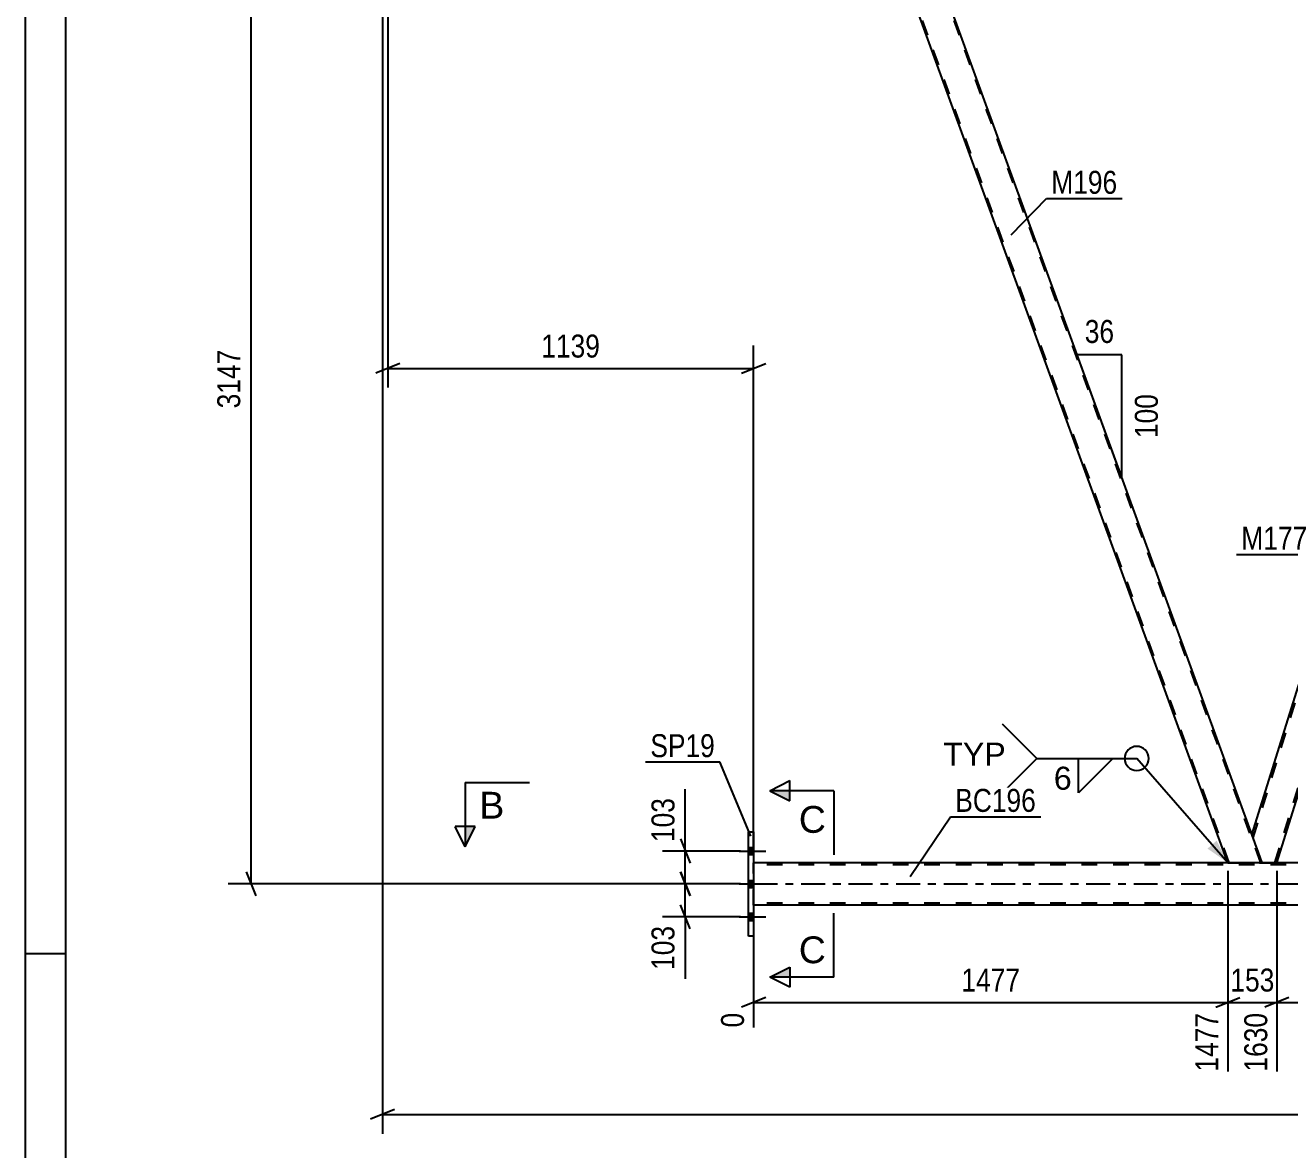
# Model space of a CAD drawing. Header units: millimetres. Extents: x -45 to 796, y -433 to 161.
# Drawn here: x -45.1 to 112.4, y -159 to -18.8 of the extents above; entities that cross this region are included whole.
import ezdxf

# ---------------------------------------------------------------- set-up
doc = ezdxf.new("R2010")
doc.units = ezdxf.units.MM
doc.linetypes.add('DXK_LINE_DOT2', pattern=[3.9198, 1.9599, -1.9599])
doc.linetypes.add('DXK_LINE_DOT3', pattern=[5.9187, 2.979, -0.9799, 0.9799, -0.9799])
doc.styles.add('Arial', font='arial.ttf', dxfattribs={"height": 0.2})
doc.styles.add('Arial Narrow', font='ARIALN.TTF', dxfattribs={"height": 0.2})

# ---------------------------------------------------------------- blocks, each defined once
blk = doc.blocks.new('Unknown-814760973-1133')
at = {"color": 5, "linetype": 'Continuous'}
for p, q in [((-45.15, 161.43), (-45.15, -432.57)), ((-40.15, 156.43), (-40.15, -427.57)), ((-40.15, -134.57), (-45.15, -134.57))]:
    blk.add_line(p, q, dxfattribs=at)
blk = doc.blocks.new('Bolt-814760973-4103 - 3734')
at = {"linetype": 'Continuous'}
for points in [[(45.58, -122.2), (45.58, -121.32), (44.94, -121.32), (44.94, -122.2)], [(45.58, -122.2), (45.58, -121.32), (44.94, -121.32), (44.94, -122.2)], [(45.58, -122.2), (45.58, -121.32), (44.94, -121.32), (44.94, -122.2)], [(45.58, -126.3), (45.58, -125.42), (44.94, -125.42), (44.94, -126.3)], [(45.58, -126.3), (45.58, -125.42), (44.94, -125.42), (44.94, -126.3)], [(45.58, -130.4), (45.58, -129.52), (44.94, -129.52), (44.94, -130.4)], [(45.58, -130.4), (45.58, -129.52), (44.94, -129.52), (44.94, -130.4)], [(45.58, -130.4), (45.58, -129.52), (44.94, -129.52), (44.94, -130.4)]]:
    blk.add_hatch(color=1, dxfattribs=at).paths.add_polyline_path(points)
at = {"color": 1, "linetype": 'Continuous'}
for p, q in [((43.78, -121.76), (47.1, -121.76)), ((43.78, -121.76), (47.1, -121.76)), ((43.78, -121.76), (47.1, -121.76)), ((44.94, -121.32), (45.58, -121.32)), ((44.94, -121.32), (45.58, -121.32)), ((44.94, -121.32), (45.58, -121.32)), ((44.94, -122.2), (45.58, -122.2)), ((44.94, -122.2), (45.58, -122.2)), ((44.94, -122.2), (45.58, -122.2)), ((43.78, -125.86), (47.1, -125.86)), ((43.78, -125.86), (47.1, -125.86)), ((44.94, -125.42), (45.58, -125.42)), ((44.94, -125.42), (45.58, -125.42)), ((44.94, -126.3), (45.58, -126.3)), ((44.94, -126.3), (45.58, -126.3)), ((43.78, -129.96), (47.1, -129.96)), ((43.78, -129.96), (47.1, -129.96)), ((43.78, -129.96), (47.1, -129.96)), ((44.94, -129.52), (45.58, -129.52)), ((44.94, -129.52), (45.58, -129.52)), ((44.94, -129.52), (45.58, -129.52)), ((44.94, -130.4), (45.58, -130.4)), ((44.94, -130.4), (45.58, -130.4)), ((44.94, -130.4), (45.58, -130.4))]:
    blk.add_line(p, q, dxfattribs=at)
blk = doc.blocks.new('Part-814760973-4062 - 3734')
at = {"color": 2, "linetype": 'Continuous'}
for p, q in [((185.34, -123.22), (45.58, -123.22)), ((185.34, -128.5), (45.58, -128.5))]:
    blk.add_line(p, q, dxfattribs=at)
at = {"color": 7, "linetype": 'DXK_LINE_DOT2'}
for p, q in [((45.58, -128.5), (45.58, -123.22)), ((727.32, -123.46), (45.58, -123.46)), ((727.32, -128.26), (45.58, -128.26))]:
    blk.add_line(p, q, dxfattribs=at)
at = {"color": 7, "linetype": 'DXK_LINE_DOT3'}
blk.add_line((45.58, -125.86), (727.32, -125.86), dxfattribs=at)
blk = doc.blocks.new('Part-814760973-4077 - 3734')
at = {"color": 2, "linetype": 'Continuous'}
for p, q in [((44.94, -132.36), (44.94, -119.36)), ((44.94, -119.36), (45.58, -119.36)), ((45.58, -119.36), (45.58, -132.36)), ((45.58, -132.36), (44.94, -132.36))]:
    blk.add_line(p, q, dxfattribs=at)
blk = doc.blocks.new('Part-814760973-4119 - 3734')
at = {"color": 2, "linetype": 'Continuous'}
for p, q in [((107.65, -119.75), (144.36, -2)), ((145.67, -2), (144.36, -2)), ((147.2, -6.2), (145.67, -2)), ((110.76, -123.22), (147.22, -6.25)), ((108.92, -123.22), (107.67, -119.8))]:
    blk.add_line(p, q, dxfattribs=at)
at = {"color": 7, "linetype": 'DXK_LINE_DOT2'}
for p, q in [((107.79, -120.12), (144.61, -2)), ((110.51, -123.22), (147.09, -5.88)), ((147.22, -6.25), (147.2, -6.2)), ((147.22, -6.25), (147.2, -6.2)), ((107.67, -119.8), (107.65, -119.75)), ((108.92, -123.22), (110.76, -123.22))]:
    blk.add_line(p, q, dxfattribs=at)
blk = doc.blocks.new('Part-814760973-4183 - 3734')
at = {"color": 2, "linetype": 'Continuous'}
for p, q in [((104.66, -123.22), (60.54, -2)), ((60.54, -2), (64.8, -2)), ((107.67, -119.8), (64.8, -2))]:
    blk.add_line(p, q, dxfattribs=at)
at = {"color": 7, "linetype": 'DXK_LINE_DOT2'}
for p, q in [((104.83, -123.22), (60.71, -2)), ((108.75, -123.22), (64.63, -2)), ((108.92, -123.22), (107.67, -119.8)), ((104.66, -123.22), (108.92, -123.22))]:
    blk.add_line(p, q, dxfattribs=at)
blk = doc.blocks.new('StraightDimension-814760973-14800 - 3734')
at = {"color": 7, "linetype": 'Continuous'}
for p, q in [((104.66, -124.22), (104.66, -149.24)), ((110.76, -124.22), (110.76, -149.24)), ((103.16, -141.22), (106.16, -140.02)), ((112.26, -140.02), (109.26, -141.22)), ((104.66, -140.62), (110.76, -140.62))]:
    blk.add_line(p, q, dxfattribs=at)
at = {"color": 0}
blk.add_wipeout([(111.05, -139.87), (111.05, -135.67), (104.37, -135.67), (104.37, -139.87)], dxfattribs=at)
at = {"color": 0, "linetype": 'Continuous'}
blk.add_wipeout([(110.16, -141.32), (105.96, -141.32), (105.96, -149.84), (110.16, -149.84)], dxfattribs=at)
at = {"color": 3, "style": 'Arial Narrow'}
blk.add_text('153', height=2.863, dxfattribs=at).set_placement((104.97, -139.27))
at = {"color": 3, "linetype": 'Continuous', "style": 'Arial Narrow'}
blk.add_text('1630', height=2.863, rotation=90.0002, dxfattribs=at).set_placement((109.56, -149.24))
blk = doc.blocks.new('StraightDimension-814760973-14801 - 3734')
at = {"color": 7, "linetype": 'Continuous'}
for p, q in [((104.66, -124.22), (104.66, -149.24)), ((45.58, -129.5), (45.58, -143.75)), ((47.08, -140.02), (44.08, -141.22)), ((103.16, -141.22), (106.16, -140.02)), ((45.58, -140.62), (104.66, -140.62))]:
    blk.add_line(p, q, dxfattribs=at)
at = {"color": 0}
blk.add_wipeout([(79.37, -139.87), (79.37, -135.67), (70.86, -135.67), (70.86, -139.87)], dxfattribs=at)
at = {"color": 0, "linetype": 'Continuous'}
for points in [[(44.98, -141.32), (40.78, -141.32), (40.78, -144.35), (44.98, -144.35)], [(104.06, -141.32), (99.86, -141.32), (99.86, -149.84), (104.06, -149.84)]]:
    blk.add_wipeout(points, dxfattribs=at)
at = {"color": 3, "style": 'Arial Narrow'}
blk.add_text('1477', height=2.863, dxfattribs=at).set_placement((71.46, -139.27))
at = {"color": 3, "linetype": 'Continuous', "style": 'Arial Narrow'}
for s, height, p in [('0', 2.86, (44.38, -143.75)), ('1477', 2.863, (103.46, -149.24))]:
    blk.add_text(s, height=height, rotation=90.0002, dxfattribs=at).set_placement(p)
blk = doc.blocks.new('StraightDimension-814760973-5872 - 3734')
at = {"color": 7, "linetype": 'Continuous'}
for p, q in [((0, -3), (0, -64.01)), ((45.58, -122.22), (45.58, -58.76)), ((1.5, -61.01), (-1.5, -62.21)), ((44.08, -62.21), (47.08, -61.01)), ((0, -61.61), (45.58, -61.61))]:
    blk.add_line(p, q, dxfattribs=at)
at = {"color": 0}
blk.add_wipeout([(27.04, -60.86), (27.04, -56.66), (18.53, -56.66), (18.53, -60.86)], dxfattribs=at)
at = {"color": 3, "style": 'Arial Narrow'}
blk.add_text('1139', height=2.863, dxfattribs=at).set_placement((19.13, -60.26))
blk = doc.blocks.new('StraightDimension-814760973-4985 - 3734')
at = {"color": 7, "linetype": 'Continuous'}
for p, q in [((-16.42, -1.5), (-17.62, 1.5)), ((-1.64, 0), (-19.87, 0)), ((-17.02, -125.86), (-17.02, 0)), ((-17.62, -124.36), (-16.42, -127.36)), ((43.94, -125.86), (-19.87, -125.86))]:
    blk.add_line(p, q, dxfattribs=at)
at = {"color": 0}
blk.add_wipeout([(-17.77, -58.67), (-21.97, -58.67), (-21.97, -67.19), (-17.77, -67.19)], dxfattribs=at)
at = {"color": 3, "style": 'Arial Narrow'}
blk.add_text('3147', height=2.863, rotation=90.0002, dxfattribs=at).set_placement((-18.37, -66.59))
blk = doc.blocks.new('StraightDimension-814760973-5298 - 3734')
at = {"color": 7, "linetype": 'Continuous'}
for p, q in [((-0.64, -7.5), (-0.64, -156.99)), ((0.86, -153.99), (-2.14, -155.19)), ((-0.64, -154.59), (738.18, -154.59))]:
    blk.add_line(p, q, dxfattribs=at)
blk = doc.blocks.new('StraightDimension-814760973-5683 - 3734')
at = {"color": 7, "linetype": 'Continuous'}
for p, q in [((36.47, -120.26), (37.67, -123.26)), ((43.94, -121.76), (34.22, -121.76)), ((37.07, -125.86), (37.07, -121.76)), ((37.67, -127.36), (36.47, -124.36)), ((43.94, -125.86), (34.22, -125.86))]:
    blk.add_line(p, q, dxfattribs=at)
at = {"color": 0}
blk.add_wipeout([(36.32, -114.55), (32.12, -114.55), (32.12, -121.24), (36.32, -121.24)], dxfattribs=at)
at = {"color": 7, "linetype": 'Continuous'}
blk.add_line((37.07, -121.76), (37.07, -114.03), dxfattribs=at)
blk.add_line((37.07, -121.76), (37.07, -114.03), dxfattribs=at)
at = {"color": 3, "style": 'Arial Narrow'}
blk.add_text('103', height=2.863, rotation=90.0002, dxfattribs=at).set_placement((35.72, -120.64))
blk = doc.blocks.new('StraightDimension-814760973-5691 - 3734')
at = {"color": 7, "linetype": 'Continuous'}
for p, q in [((36.47, -124.36), (37.67, -127.36)), ((43.94, -125.86), (34.22, -125.86)), ((37.07, -129.96), (37.07, -125.86)), ((37.67, -131.46), (36.47, -128.46)), ((43.94, -129.96), (34.22, -129.96))]:
    blk.add_line(p, q, dxfattribs=at)
at = {"color": 0}
blk.add_wipeout([(36.32, -130.49), (32.12, -130.49), (32.12, -137.17), (36.32, -137.17)], dxfattribs=at)
at = {"color": 7, "linetype": 'Continuous'}
blk.add_line((37.07, -129.96), (37.07, -137.69), dxfattribs=at)
blk.add_line((37.07, -129.96), (37.07, -137.69), dxfattribs=at)
at = {"color": 3, "style": 'Arial Narrow'}
blk.add_text('103', height=2.863, rotation=90.0002, dxfattribs=at).set_placement((35.72, -136.57))
blk = doc.blocks.new('StraightDimension-814760973-14799 - 3734')
at = {"color": 7, "linetype": 'Continuous'}
for p, q in [((110.76, -124.22), (110.76, -149.24)), ((189.79, -124.22), (189.79, -149.24)), ((112.26, -140.02), (109.26, -141.22)), ((188.29, -141.22), (191.29, -140.02)), ((110.76, -140.62), (189.79, -140.62))]:
    blk.add_line(p, q, dxfattribs=at)
at = {"color": 0}
blk.add_wipeout([(154.53, -139.87), (154.53, -135.67), (146.02, -135.67), (146.02, -139.87)], dxfattribs=at)
at = {"color": 0, "linetype": 'Continuous'}
blk.add_wipeout([(189.19, -141.32), (184.99, -141.32), (184.99, -149.84), (189.19, -149.84)], dxfattribs=at)
at = {"color": 3, "style": 'Arial Narrow'}
blk.add_text('1976', height=2.863, dxfattribs=at).set_placement((146.62, -139.27))
at = {"color": 3, "linetype": 'Continuous', "style": 'Arial Narrow'}
blk.add_text('3605', height=2.863, rotation=90.0002, dxfattribs=at).set_placement((188.59, -149.24))
blk = doc.blocks.new('AngleDimension-814760973-15078 - 3734')
at = {"color": 7, "linetype": 'Continuous'}
for p, q in [((88.9, -68.24), (85.88, -59.94)), ((91.43, -59.94), (85.88, -59.94)), ((91.43, -75.16), (85.88, -59.94)), ((91.43, -75.16), (91.43, -59.94))]:
    blk.add_line(p, q, dxfattribs=at)
at = {"color": 0}
for points in [[(91.08, -59.04), (91.08, -54.84), (86.23, -54.84), (86.23, -59.04)], [(96.53, -64.21), (92.33, -64.21), (92.33, -70.89), (96.53, -70.89)]]:
    blk.add_wipeout(points, dxfattribs=at)
at = {"color": 3, "style": 'Arial Narrow'}
blk.add_text('36', height=2.863, dxfattribs=at).set_placement((86.83, -58.44))
blk.add_text('100', height=2.863, rotation=90.0002, dxfattribs=at).set_placement((95.93, -70.29))
blk = doc.blocks.new('WeldMark-814760973-5935 - 3734')
at = {"linetype": 'Continuous'}
blk.add_hatch(color=30, dxfattribs=at).paths.add_polyline_path([(103.25, -120.47), (104.66, -123.22), (102.12, -121.46)])
at = {"color": 3, "linetype": 'Continuous'}
for q in [(76.59, -105.93), (76.59, -114.51)]:
    blk.add_line((80.87, -110.22), q, dxfattribs=at)
at = {"color": 30, "linetype": 'Continuous'}
blk.add_line((104.66, -123.22), (93.3, -110.22), dxfattribs=at)
at = {"color": 3, "linetype": 'Continuous'}
for start, end in [(90, 270), (270, 90)]:
    blk.add_arc((93.3, -110.22), 1.5, start, end, dxfattribs=at)
at = {"color": 0}
blk.add_wipeout([(85.4, -114.32), (85.4, -110.92), (82.77, -110.92), (82.77, -114.32)], dxfattribs=at)
at = {"color": 30, "linetype": 'Continuous'}
blk.add_line((80.87, -110.22), (93.3, -110.22), dxfattribs=at)
at = {"color": 3, "linetype": 'Continuous'}
for p, q in [((86.05, -110.22), (90.34, -110.22)), ((90.34, -110.22), (86.05, -114.51)), ((86.05, -114.51), (86.05, -110.22))]:
    blk.add_line(p, q, dxfattribs=at)
at = {"color": 3, "style": 'Arial'}
blk.add_text('6', height=2.87, dxfattribs=at).set_placement((82.97, -114.12))
at = {"color": 0, "linetype": 'Continuous'}
blk.add_wipeout([(76.97, -111.12), (76.97, -108.12), (69.2, -108.12), (69.2, -111.12)], dxfattribs=at)
blk.add_wipeout([(76.97, -111.12), (76.97, -108.12), (69.2, -108.12), (69.2, -111.12)], dxfattribs=at)
at = {"color": 3, "linetype": 'Continuous', "style": 'Arial'}
blk.add_text('TYP', height=2.865, dxfattribs=at).set_placement((69.2, -111.12))
blk = doc.blocks.new('Mark-814760973-4058 - 3734')
at = {"color": 0}
blk.add_wipeout([(80.75, -116.88), (80.75, -113.88), (70.7, -113.88), (70.7, -116.88)], dxfattribs=at)
blk.add_wipeout([(80.75, -116.88), (80.75, -113.88), (70.7, -113.88), (70.7, -116.88)], dxfattribs=at)
at = {"color": 30, "linetype": 'Continuous'}
for p, q in [((65.1, -124.94), (70.1, -117.48)), ((70.1, -117.48), (81.35, -117.48))]:
    blk.add_line(p, q, dxfattribs=at)
at = {"color": 3, "style": 'Arial Narrow'}
blk.add_text('BC196', height=2.863, dxfattribs=at).set_placement((70.7, -116.88))
blk = doc.blocks.new('Mark-814760973-4073 - 3734')
at = {"color": 0}
blk.add_wipeout([(40.76, -110.06), (40.76, -107.06), (32.72, -107.06), (32.72, -110.06)], dxfattribs=at)
blk.add_wipeout([(40.76, -110.06), (40.76, -107.06), (32.72, -107.06), (32.72, -110.06)], dxfattribs=at)
at = {"color": 30, "linetype": 'Continuous'}
for p in [(32.12, -110.66), (45.25, -119.89)]:
    blk.add_line(p, (41.36, -110.66), dxfattribs=at)
at = {"color": 3, "style": 'Arial Narrow'}
blk.add_text('SP19', height=2.863, dxfattribs=at).set_placement((32.72, -110.06))
blk = doc.blocks.new('Mark-814760973-4115 - 3734')
at = {"color": 0}
blk.add_wipeout([(114.55, -84.21), (114.55, -81.21), (106.33, -81.21), (106.33, -84.21)], dxfattribs=at)
blk.add_wipeout([(114.55, -84.21), (114.55, -81.21), (106.33, -81.21), (106.33, -84.21)], dxfattribs=at)
at = {"color": 30, "linetype": 'Continuous'}
for p in [(105.73, -84.81), (118.45, -89)]:
    blk.add_line(p, (115.15, -84.81), dxfattribs=at)
at = {"color": 3, "style": 'Arial Narrow'}
blk.add_text('M177', height=2.863, dxfattribs=at).set_placement((106.33, -84.21))
blk = doc.blocks.new('Mark-814760973-4179 - 3734')
at = {"color": 0}
blk.add_wipeout([(90.88, -39.85), (90.88, -36.85), (82.66, -36.85), (82.66, -39.85)], dxfattribs=at)
blk.add_wipeout([(90.88, -39.85), (90.88, -36.85), (82.66, -36.85), (82.66, -39.85)], dxfattribs=at)
at = {"color": 30, "linetype": 'Continuous'}
for p, q in [((77.64, -44.98), (82.06, -40.45)), ((82.06, -40.45), (91.48, -40.45))]:
    blk.add_line(p, q, dxfattribs=at)
at = {"color": 3, "style": 'Arial Narrow'}
blk.add_text('M196', height=2.863, dxfattribs=at).set_placement((82.66, -39.85))
blk = doc.blocks.new('SectionMark-814760973-5913 - 3734')
at = {"linetype": 'Continuous'}
blk.add_hatch(color=6, dxfattribs=at).paths.add_polyline_path([(9.66, -118.72), (10.91, -118.72), (9.66, -121.22)])
at = {"color": 6, "linetype": 'Continuous'}
for p, q in [((9.66, -113.22), (17.66, -113.22)), ((9.66, -113.22), (9.66, -121.22)), ((9.66, -121.22), (8.41, -118.72)), ((10.91, -118.72), (8.41, -118.72)), ((9.66, -121.22), (10.91, -118.72))]:
    blk.add_line(p, q, dxfattribs=at)
at = {"color": 0, "linetype": 'Continuous'}
blk.add_wipeout([(14.52, -117.72), (14.52, -114.22), (11.41, -114.22), (11.41, -117.72)], dxfattribs=at)
at = {"color": 3, "linetype": 'Continuous', "style": 'Arial'}
blk.add_text('B', height=3.34, dxfattribs=at).set_placement((11.41, -117.72))
blk = doc.blocks.new('SectionMark-814760973-5917 - 3734')
at = {"linetype": 'Continuous'}
for points in [[(50.08, -114.24), (50.08, -115.49), (47.58, -114.24)], [(50.08, -136.24), (50.08, -137.49), (47.58, -137.49)]]:
    blk.add_hatch(color=6, dxfattribs=at).paths.add_polyline_path(points)
at = {"color": 6, "linetype": 'Continuous'}
for p, q in [((47.58, -114.24), (50.08, -112.99)), ((50.08, -115.49), (50.08, -112.99)), ((55.58, -114.24), (47.58, -114.24)), ((47.58, -114.24), (50.08, -115.49)), ((55.58, -114.24), (55.58, -122.24)), ((55.58, -137.49), (55.58, -129.49)), ((47.58, -137.49), (50.08, -136.24)), ((50.08, -136.24), (50.08, -138.74)), ((55.58, -137.49), (47.58, -137.49)), ((50.08, -138.74), (47.58, -137.49))]:
    blk.add_line(p, q, dxfattribs=at)
at = {"color": 0, "linetype": 'Continuous'}
for points in [[(54.58, -119.49), (54.58, -115.99), (51.21, -115.99), (51.21, -119.49)], [(54.58, -135.74), (54.58, -132.24), (51.21, -132.24), (51.21, -135.74)]]:
    blk.add_wipeout(points, dxfattribs=at)
at = {"color": 3, "linetype": 'Continuous', "style": 'Arial'}
for p in [(51.21, -119.49), (51.21, -135.74)]:
    blk.add_text('C', height=3.34, dxfattribs=at).set_placement(p)

msp = doc.modelspace()

# ---------------------------------------------------------------- block references
for name in ['Unknown-814760973-1133', 'Part-814760973-4183 - 3734', 'Part-814760973-4119 - 3734', 'Part-814760973-4077 - 3734', 'Bolt-814760973-4103 - 3734', 'Part-814760973-4062 - 3734']:
    msp.add_blockref(name, (0, 0))

# ---------------------------------------------------------------- next in the draw order: block references
for name in ['StraightDimension-814760973-5872 - 3734', 'StraightDimension-814760973-14800 - 3734']:
    msp.add_blockref(name, (0, 0))

# ---------------------------------------------------------------- next in the draw order: block references
msp.add_blockref('StraightDimension-814760973-14801 - 3734', (0, 0))

# ---------------------------------------------------------------- next in the draw order: block references
msp.add_blockref('StraightDimension-814760973-4985 - 3734', (0, 0))

# ---------------------------------------------------------------- next in the draw order: block references
msp.add_blockref('StraightDimension-814760973-5298 - 3734', (0, 0))

# ---------------------------------------------------------------- next in the draw order: block references
for name in ['Mark-814760973-4179 - 3734', 'AngleDimension-814760973-15078 - 3734', 'Mark-814760973-4115 - 3734', 'WeldMark-814760973-5935 - 3734', 'StraightDimension-814760973-5683 - 3734', 'StraightDimension-814760973-14799 - 3734']:
    msp.add_blockref(name, (0, 0))

# ---------------------------------------------------------------- next in the draw order: block references
for name in ['Mark-814760973-4073 - 3734', 'Mark-814760973-4058 - 3734', 'StraightDimension-814760973-5691 - 3734']:
    msp.add_blockref(name, (0, 0))

# ---------------------------------------------------------------- next in the draw order: block references
msp.add_blockref('SectionMark-814760973-5913 - 3734', (0, 0))

# ---------------------------------------------------------------- next in the draw order: block references
msp.add_blockref('SectionMark-814760973-5917 - 3734', (0, 0))

doc.saveas('drawing.dxf')
